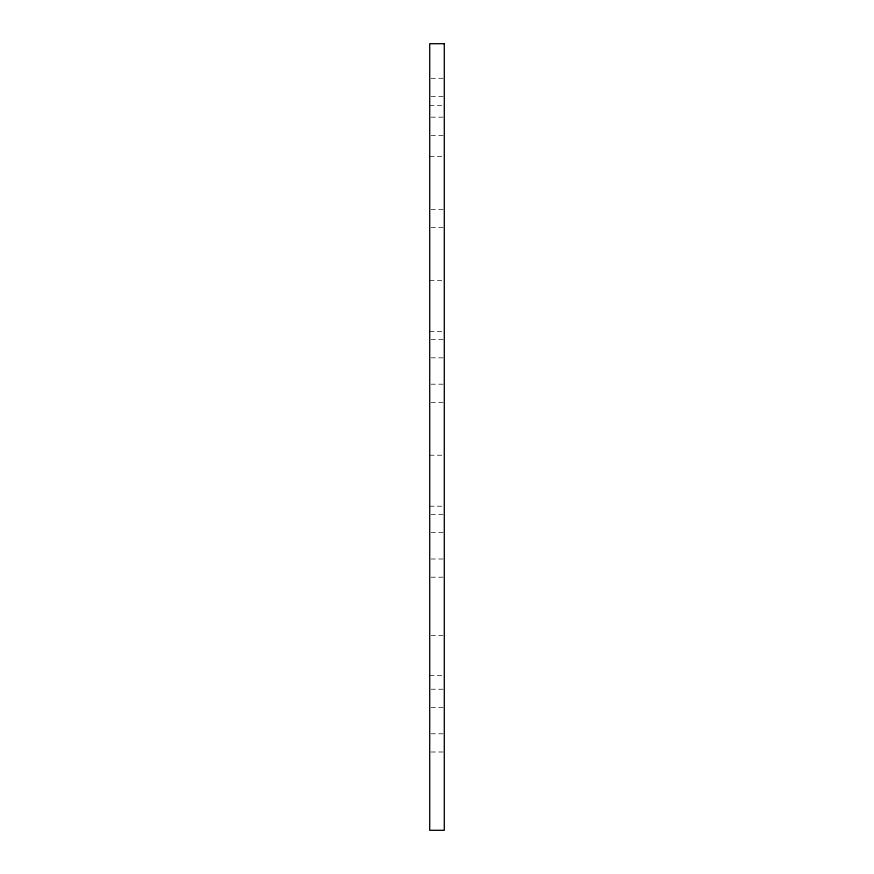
<?xml version="1.0" encoding="UTF-8"?>
<svg xmlns="http://www.w3.org/2000/svg" width="874" height="874" viewBox="0 0 874 874"><rect width="100%" height="100%" fill="white"/><g stroke="black" fill="none" stroke-linecap="round" stroke-linejoin="round"><path stroke-width="0.66" stroke-dasharray="4.37 3.28" d="M431.046 78.299L444.287 78.299M431.046 96.501L444.287 96.501M429.713 105.623L442.954 105.623M431.046 117.171L444.287 117.171M431.046 135.383L444.287 135.383M429.713 156.599L442.954 156.599M431.046 209.399L444.287 209.399M431.046 227.601L444.287 227.601M429.713 280.423L442.954 280.423M429.713 331.41L442.954 331.41M431.046 339.636L444.287 339.636M431.046 357.837L444.287 357.837M431.046 384.199L444.287 384.199M431.046 402.401L444.287 402.401M429.713 455.223L442.954 455.223M429.713 506.21L442.954 506.21M431.046 514.436L444.287 514.436M431.046 532.637L444.287 532.637M431.046 558.999L444.287 558.999M431.046 577.201L444.287 577.201M431.046 635.485L442.954 635.485M429.713 675.547L442.954 675.547M431.046 689.236L444.287 689.236M431.046 707.437L444.287 707.437M431.046 733.799L444.287 733.799M431.046 752.001L444.287 752.001"/><path stroke-width="1.31" d="M444.287 43.7L429.713 43.7L429.713 830.3L444.287 830.3L444.287 43.7"/></g></svg>
